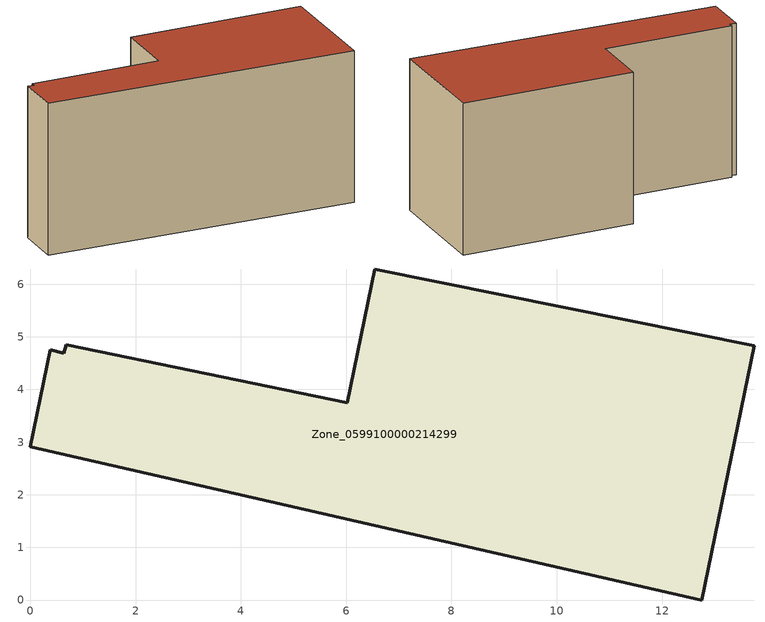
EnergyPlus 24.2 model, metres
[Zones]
Zone_0599100000214299
 floor ground (C_G): 0.64,4.69 0.68,4.85 6.02,3.75 6.54,6.29 13.75,4.83 12.76,0 0,2.91 0.38,4.75 z0
 wall outside (C_F): 0.38,4.75 0,2.91 12.76,0 13.75,4.83 6.54,6.29 6.02,3.75 0.68,4.85 0.64,4.69 0.38,4.75 z0:6.45
 roof outside (C_R): 0.68,4.85 0.64,4.69 0.38,4.75 0,2.91 12.76,0 13.75,4.83 6.54,6.29 6.02,3.75 z6.45
[BUILDING]
Pand.0599100000214299: North Axis=0; Terrain=City; Loads Convergence Tolerance Value=0.04; Temperature Convergence Tolerance Value=0.4; Solar Distribution=FullExterior; Maximum Number of Warmup Days=25; Minimum Number of Warmup Days=1
[Site:Location]
Rotterdam.The.Hague.AP_ZH_NLD Design_Conditions: Latitude=51.96; Longitude=4.45; Time Zone=1; Elevation=-4.5
[SITE:GROUNDTEMPERATURE:BUILDINGSURFACE]
18, 18, 18, 18, 18, 18, 18, 18, 18, 18, 18, 18
[MATERIAL] Thermal Absorptance=0.9; Solar Absorptance=0.7; Visible Absorptance=0.7
Name | Roughness | Thickness | Conductivity | Density | Specific Heat
G.TI.1946 | MediumSmooth | 0.15 | 1 | 540 | 1210
F.TI.1946 | Rough | 0.3 | 0.857143 | 1920 | 840
R.TI.1946 | MediumRough | 0.2 | 0.1 | 1500 | 1000
[CONSTRUCTION]
C_G: G.TI.1946
C_F: F.TI.1946
C_R: R.TI.1946
[ZONE]
Zone_0599100000214299: Type=1; Multiplier=1; Ceiling Height=Autocalculate; Volume=Autocalculate; Floor Area=autocalculate; Part of Total Floor Area=Yes
[ZONEINFILTRATION:DESIGNFLOWRATE]
Infil_Zone_0599100000214299: Zone or ZoneList or Space or SpaceList=Zone_0599100000214299; Schedule=AlwaysOn; Design Flow Rate Calculation Method=Flow/Area; Flow Rate per Floor Area=0.003; Constant Term Coefficient=1; Temperature Term Coefficient=0; Velocity Term Coefficient=0; Velocity Squared Term Coefficient=0
[HVACTEMPLATE:ZONE:IDEALLOADSAIRSYSTEM]
Zone_0599100000214299: Maximum Heating Supply Air Temperature=50; Minimum Cooling Supply Air Temperature=13; Maximum Heating Supply Air Humidity Ratio=0.0156; Minimum Cooling Supply Air Humidity Ratio=0.0077; Heating Limit=NoLimit; Cooling Limit=NoLimit; Dehumidification Control Type=ConstantSensibleHeatRatio; Cooling Sensible Heat Ratio=0.7; Dehumidification Setpoint=60; Humidification Control Type=None; Humidification Setpoint=30; Outdoor Air Method=None; Outdoor Air Flow Rate per Person=0.00944; Outdoor Air Flow Rate per Zone Floor Area=0; Outdoor Air Flow Rate per Zone=0; Demand Controlled Ventilation Type=None; Outdoor Air Economizer Type=NoEconomizer; Heat Recovery Type=None; Sensible Heat Recovery Effectiveness=0.7; Latent Heat Recovery Effectiveness=0.65
[ZONECONTROL:THERMOSTAT]
ThermostatControl_Zone_0599100000214299: Zone or ZoneList=Zone_0599100000214299; Control Type Schedule=DualSetpointControlType; Control 1=Thermostat_Zone_0599100000214299; Temperature Difference Between Cutout And Setpoint=0
[THERMOSTATSETPOINT:DUALSETPOINT]
Thermostat_Zone_0599100000214299: Heating Setpoint Temperature Schedule=HeatingSetpoint_Zone_0599100000214299; Cooling Setpoint Temperature Schedule=CoolingSetpoint_Zone_0599100000214299
[SCHEDULE:COMPACT]
HeatingSetpoint_Zone_0599100000214299: Through: 12/31, For: AllDays, Until: 24:00, 21
CoolingSetpoint_Zone_0599100000214299: Through: 12/31, For: AllDays, Until: 24:00, 24
DualSetpointControlType: Through: 12/31, For: AllDays, Until: 24:00, 4
AlwaysOn: Through: 12/31, For: AllDays, Until: 24:00, 1
